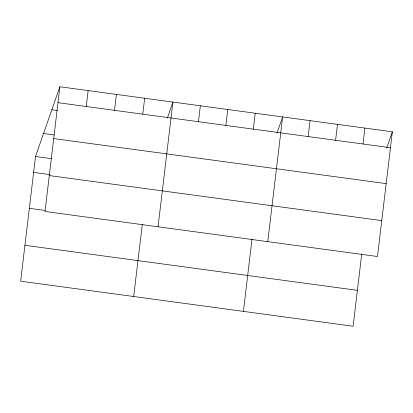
<?xml version="1.0" encoding="UTF-8"?>
<svg xmlns="http://www.w3.org/2000/svg" width="413" height="413" viewBox="0 0 413 413"><rect width="100%" height="100%" fill="white"/><g stroke="black" fill="none" stroke-linecap="round" stroke-linejoin="round"><path stroke-width="0.62" d="M59.885 86.756L45.012 211.471L377.477 256.514L392.35 131.799L59.885 86.756L35.523 156.486L20.65 281.201L353.115 326.244L361.731 253.99M86.245 106.508L88.145 90.581M114.504 110.338L116.404 94.412M142.764 114.164L144.664 98.242M133.688 296.519L142.304 224.264M158.05 226.783L172.923 102.068L167.296 118.18M198.452 121.711L200.351 105.785M225.88 125.423L227.78 109.502M253.308 129.14L255.208 113.219M243.402 311.381L252.018 239.127M267.763 241.646L282.637 116.931L277.009 133.043M308.165 136.574L310.065 120.648M335.593 140.286L337.493 124.365M363.022 144.003L364.922 128.082M386.723 147.906L392.35 131.799M57.985 102.677L390.45 147.72M51.842 109.765L57.495 110.534M43.561 133.476L54.237 134.922M53.705 138.582L386.17 183.62M35.523 156.486L51.222 158.613M33.623 172.412L49.952 174.622M49.292 175.571L381.762 220.609M29.344 208.312L45.043 210.439M24.93 245.301L357.395 290.344"/></g></svg>
